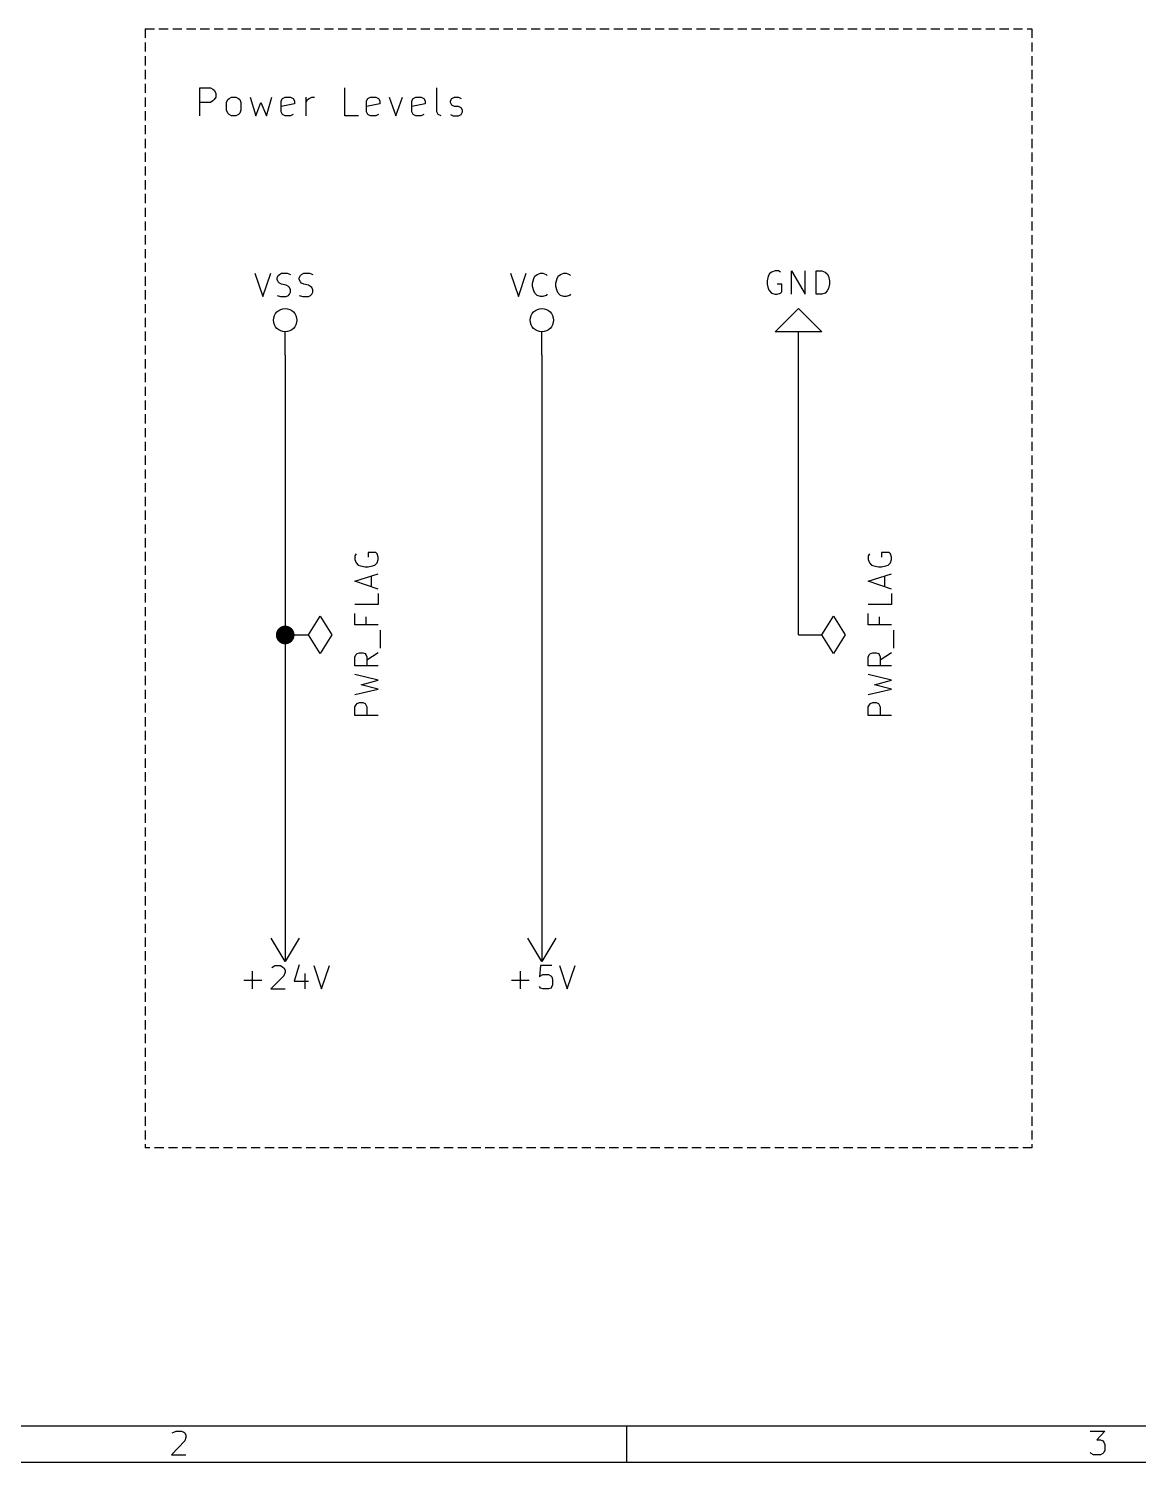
# Model space of a CAD drawing. Extents: x 10 to 287, y -200 to -10.
# Drawn here: x 77.5 to 137.9, y -200 to -121.9 of the extents above; entities that cross this region are included whole.
import ezdxf

# ---------------------------------------------------------------- set-up
doc = ezdxf.new("R2010")
doc.units = 0
doc.header["$MEASUREMENT"] = 0
doc.linetypes.add('DASHED', pattern=[0.75, 0.5, -0.25])
for name, color, linetype in [('BLUE3', 171, 'CONTINUOUS'), ('CYAN2', 4, 'CONTINUOUS'), ('GREEN2', 3, 'CONTINUOUS'), ('RED2', 1, 'CONTINUOUS')]:
    doc.layers.add(name, color=color, linetype=linetype)

msp = doc.modelspace()

# ---------------------------------------------------------------- linework, layer by layer
at = {"layer": 'BLUE3', "linetype": 'DASHED'}
for p, q in [((83.82, -121.92), (83.82, -182.88)), ((83.82, -121.92), (132.08, -121.92)), ((132.08, -121.92), (132.08, -182.88)), ((132.08, -182.88), (83.82, -182.88))]:
    msp.add_line(p, q, dxfattribs=at)
at = {"layer": 'BLUE3', "linetype": 'CONTINUOUS'}
for p, q in [((86.7918, -126.67), (86.7918, -125.146)), ((86.7918, -125.146), (87.376, -125.146)), ((87.376, -125.146), (87.503, -125.222)), ((87.503, -125.222), (87.5792, -125.273)), ((87.5792, -125.273), (87.6554, -125.425)), ((87.6554, -125.654), (87.5792, -125.781)), ((87.6554, -125.425), (87.6554, -125.654)), ((88.392, -125.73), (88.519, -125.654)), ((88.519, -125.654), (88.7476, -125.654)), ((88.7476, -125.654), (88.9, -125.73)), ((89.535, -125.654), (89.8398, -126.67)), ((90.424, -126.67), (90.7034, -125.654)), ((91.2876, -125.73), (91.44, -125.654)), ((91.44, -125.654), (91.7194, -125.654)), ((91.7194, -125.654), (91.8718, -125.73)), ((92.583, -126.67), (92.583, -125.654)), ((92.7354, -125.73), (92.8878, -125.654)), ((92.8878, -125.654), (93.0402, -125.654)), ((94.6912, -126.67), (94.6912, -125.146)), ((95.9358, -125.73), (96.0882, -125.654)), ((96.0882, -125.654), (96.3676, -125.654)), ((96.3676, -125.654), (96.52, -125.73)), ((97.1042, -125.654), (97.4598, -126.67)), ((97.4598, -126.67), (97.8154, -125.654)), ((98.3996, -125.73), (98.552, -125.654)), ((98.552, -125.654), (98.8314, -125.654)), ((98.8314, -125.654), (98.9838, -125.73)), ((99.695, -126.441), (99.695, -125.146)), ((100.508, -125.73), (100.66, -125.654)), ((100.66, -125.654), (100.863, -125.654)), ((100.863, -125.654), (101.016, -125.73)), ((87.376, -125.933), (86.7918, -125.933)), ((87.503, -125.857), (87.376, -125.933)), ((87.5792, -125.781), (87.503, -125.857)), ((88.2396, -125.933), (88.3158, -125.781)), ((88.2396, -126.365), (88.2396, -125.933)), ((88.3158, -126.517), (88.2396, -126.365)), ((88.3158, -125.781), (88.392, -125.73)), ((88.9, -125.73), (88.9762, -125.781)), ((88.9762, -125.781), (89.027, -125.933)), ((89.027, -126.365), (88.9762, -126.517)), ((89.027, -125.933), (89.027, -126.365)), ((89.8398, -126.67), (90.1192, -125.933)), ((90.1192, -125.933), (90.424, -126.67)), ((91.2114, -125.857), (91.2876, -125.73)), ((91.2114, -126.441), (91.2114, -125.857)), ((91.948, -126.009), (91.2114, -126.162)), ((91.2876, -126.594), (91.2114, -126.441)), ((91.8718, -125.73), (91.948, -125.857)), ((91.948, -125.857), (91.948, -126.009)), ((92.583, -125.933), (92.6592, -125.781)), ((92.6592, -125.781), (92.7354, -125.73)), ((95.8596, -125.857), (95.9358, -125.73)), ((95.8596, -126.441), (95.8596, -125.857)), ((96.5962, -126.009), (95.8596, -126.162)), ((95.9358, -126.594), (95.8596, -126.441)), ((96.52, -125.73), (96.5962, -125.857)), ((96.5962, -125.857), (96.5962, -126.009)), ((98.3234, -125.857), (98.3996, -125.73)), ((98.3234, -126.441), (98.3234, -125.857)), ((99.06, -126.009), (98.3234, -126.162)), ((98.3996, -126.594), (98.3234, -126.441)), ((98.9838, -125.73), (99.06, -125.857)), ((99.06, -125.857), (99.06, -126.009)), ((99.7712, -126.594), (99.695, -126.441)), ((100.432, -125.857), (100.508, -125.73)), ((100.432, -125.933), (100.432, -125.857)), ((100.508, -126.086), (100.432, -125.933)), ((100.66, -126.162), (100.508, -126.086)), ((100.863, -126.162), (100.66, -126.162)), ((101.016, -126.238), (100.863, -126.162)), ((101.092, -126.365), (101.016, -126.238)), ((101.016, -126.594), (101.092, -126.441)), ((101.092, -126.441), (101.092, -126.365)), ((88.392, -126.594), (88.3158, -126.517)), ((88.519, -126.67), (88.392, -126.594)), ((88.7476, -126.67), (88.519, -126.67)), ((88.9, -126.594), (88.7476, -126.67)), ((88.9762, -126.517), (88.9, -126.594)), ((91.44, -126.67), (91.2876, -126.594)), ((91.7194, -126.67), (91.44, -126.67)), ((91.8718, -126.594), (91.7194, -126.67)), ((95.4278, -126.67), (94.6912, -126.67)), ((96.0882, -126.67), (95.9358, -126.594)), ((96.3676, -126.67), (96.0882, -126.67)), ((96.52, -126.594), (96.3676, -126.67)), ((98.552, -126.67), (98.3996, -126.594)), ((98.8314, -126.67), (98.552, -126.67)), ((98.9838, -126.594), (98.8314, -126.67)), ((99.9236, -126.67), (99.7712, -126.594)), ((100.432, -126.594), (100.584, -126.67)), ((100.584, -126.67), (100.863, -126.67)), ((100.863, -126.67), (101.016, -126.594))]:
    msp.add_line(p, q, dxfattribs=at)
at = {"layer": 'CYAN2', "linetype": 'CONTINUOUS'}
for p, q in [((89.789, -135.23), (90.2208, -136.5)), ((90.2208, -136.5), (90.6526, -135.23)), ((91.0082, -135.484), (91.059, -135.357)), ((91.0082, -135.585), (91.0082, -135.484)), ((91.059, -135.712), (91.0082, -135.585)), ((91.059, -135.357), (91.1352, -135.306)), ((91.1352, -135.788), (91.059, -135.712)), ((91.1352, -135.306), (91.2368, -135.23)), ((91.2368, -135.839), (91.1352, -135.788)), ((91.2368, -135.23), (91.5416, -135.23)), ((91.4908, -135.89), (91.2368, -135.839)), ((91.5416, -135.23), (91.7194, -135.306)), ((92.202, -135.484), (92.2782, -135.357)), ((92.202, -135.585), (92.202, -135.484)), ((92.2782, -135.712), (92.202, -135.585)), ((92.2782, -135.357), (92.329, -135.306)), ((92.329, -135.788), (92.2782, -135.712)), ((92.329, -135.306), (92.456, -135.23)), ((92.456, -135.839), (92.329, -135.788)), ((92.456, -135.23), (92.7608, -135.23)), ((92.71, -135.89), (92.456, -135.839)), ((92.7608, -135.23), (92.9386, -135.306)), ((103.708, -135.23), (104.14, -136.5)), ((104.14, -136.5), (104.546, -135.23)), ((104.902, -135.788), (104.978, -135.534)), ((104.902, -135.966), (104.902, -135.788)), ((104.978, -135.534), (105.029, -135.407)), ((105.029, -135.407), (105.156, -135.306)), ((105.156, -135.306), (105.334, -135.23)), ((105.334, -135.23), (105.461, -135.23)), ((105.461, -135.23), (105.639, -135.306)), ((105.639, -135.306), (105.689, -135.357)), ((106.172, -135.788), (106.248, -135.534)), ((106.172, -135.966), (106.172, -135.788)), ((106.248, -135.534), (106.299, -135.407)), ((106.299, -135.407), (106.426, -135.306)), ((106.426, -135.306), (106.604, -135.23)), ((106.604, -135.23), (106.731, -135.23)), ((106.731, -135.23), (106.909, -135.306)), ((106.909, -135.306), (106.959, -135.357)), ((117.729, -135.407), (117.678, -135.661)), ((117.678, -135.661), (117.678, -135.839)), ((117.678, -135.839), (117.729, -136.068)), ((117.805, -135.28), (117.729, -135.407)), ((117.907, -135.179), (117.805, -135.28)), ((118.11, -135.103), (117.907, -135.179)), ((118.288, -135.103), (118.11, -135.103)), ((118.466, -135.839), (118.212, -135.839)), ((118.389, -135.179), (118.288, -135.103)), ((118.466, -136.246), (118.466, -135.839)), ((118.999, -136.373), (118.999, -135.103)), ((118.999, -135.103), (119.736, -136.373)), ((119.736, -136.373), (119.736, -135.103)), ((120.345, -136.373), (120.345, -135.103)), ((120.345, -135.103), (120.65, -135.103)), ((120.65, -135.103), (120.828, -135.179)), ((120.828, -135.179), (120.929, -135.28)), ((120.929, -135.28), (121.006, -135.407)), ((121.006, -135.407), (121.056, -135.661)), ((121.056, -135.839), (121.006, -136.068)), ((121.056, -135.661), (121.056, -135.839)), ((91.0082, -136.449), (91.186, -136.5)), ((91.186, -136.5), (91.4908, -136.5)), ((91.6178, -135.966), (91.4908, -135.89)), ((91.4908, -136.5), (91.6178, -136.449)), ((91.6686, -136.017), (91.6178, -135.966)), ((91.6178, -136.449), (91.6686, -136.373)), ((91.7194, -136.144), (91.6686, -136.017)), ((91.6686, -136.373), (91.7194, -136.271)), ((91.7194, -136.271), (91.7194, -136.144)), ((92.202, -136.449), (92.4052, -136.5)), ((92.4052, -136.5), (92.71, -136.5)), ((92.8116, -135.966), (92.71, -135.89)), ((92.71, -136.5), (92.8116, -136.449)), ((92.8878, -136.017), (92.8116, -135.966)), ((92.8116, -136.449), (92.8878, -136.373)), ((92.9386, -136.144), (92.8878, -136.017)), ((92.8878, -136.373), (92.9386, -136.271)), ((92.9386, -136.271), (92.9386, -136.144)), ((104.978, -136.195), (104.902, -135.966)), ((105.029, -136.322), (104.978, -136.195)), ((105.156, -136.449), (105.029, -136.322)), ((105.334, -136.5), (105.156, -136.449)), ((105.461, -136.5), (105.334, -136.5)), ((105.639, -136.449), (105.461, -136.5)), ((105.689, -136.373), (105.639, -136.449)), ((106.248, -136.195), (106.172, -135.966)), ((106.299, -136.322), (106.248, -136.195)), ((106.426, -136.449), (106.299, -136.322)), ((106.604, -136.5), (106.426, -136.449)), ((106.731, -136.5), (106.604, -136.5)), ((106.909, -136.449), (106.731, -136.5)), ((106.959, -136.373), (106.909, -136.449)), ((117.729, -136.068), (117.805, -136.195)), ((117.805, -136.195), (117.907, -136.322)), ((117.907, -136.322), (118.11, -136.373)), ((118.11, -136.373), (118.212, -136.373)), ((118.212, -136.373), (118.389, -136.322)), ((118.389, -136.322), (118.466, -136.246)), ((120.65, -136.373), (120.345, -136.373)), ((120.828, -136.322), (120.65, -136.373)), ((120.929, -136.195), (120.828, -136.322)), ((121.006, -136.068), (120.929, -136.195)), ((95.3008, -150.52), (95.2246, -150.622)), ((95.2246, -150.622), (95.2246, -150.825)), ((96.3676, -150.444), (95.9612, -150.444)), ((95.9612, -150.444), (95.9612, -150.698)), ((96.4438, -150.52), (96.3676, -150.444)), ((96.4946, -150.698), (96.4438, -150.52)), ((123.241, -150.52), (123.165, -150.622)), ((123.165, -150.622), (123.165, -150.825)), ((124.308, -150.444), (123.901, -150.444)), ((123.901, -150.444), (123.901, -150.698)), ((124.384, -150.52), (124.308, -150.444)), ((124.435, -150.698), (124.384, -150.52)), ((95.2246, -150.825), (95.3008, -151.003)), ((95.3008, -151.003), (95.4024, -151.13)), ((95.4024, -151.13), (95.5294, -151.181)), ((95.5294, -151.181), (95.7834, -151.232)), ((95.7834, -151.232), (95.9612, -151.232)), ((95.9612, -151.232), (96.1898, -151.181)), ((96.1898, -151.181), (96.3168, -151.13)), ((96.3168, -151.13), (96.4438, -151.003)), ((96.4438, -151.003), (96.4946, -150.825)), ((96.4946, -150.825), (96.4946, -150.698)), ((123.165, -150.825), (123.241, -151.003)), ((123.241, -151.003), (123.342, -151.13)), ((123.342, -151.13), (123.469, -151.181)), ((123.469, -151.181), (123.723, -151.232)), ((123.723, -151.232), (123.901, -151.232)), ((123.901, -151.232), (124.13, -151.181)), ((124.13, -151.181), (124.257, -151.13)), ((124.257, -151.13), (124.384, -151.003)), ((124.384, -151.003), (124.435, -150.825)), ((124.435, -150.825), (124.435, -150.698)), ((95.2246, -152.019), (96.4946, -151.613)), ((96.4946, -152.451), (95.2246, -152.019)), ((96.139, -152.324), (96.139, -151.714)), ((123.165, -152.019), (124.435, -151.613)), ((124.435, -152.451), (123.165, -152.019)), ((124.079, -152.324), (124.079, -151.714)), ((96.4946, -152.679), (96.4946, -153.289)), ((124.435, -152.679), (124.435, -153.289)), ((96.4946, -153.289), (95.2246, -153.289)), ((95.2246, -154.381), (95.2246, -153.772)), ((124.435, -153.289), (123.165, -153.289)), ((123.165, -154.381), (123.165, -153.772)), ((96.4946, -154.381), (95.2246, -154.381)), ((95.8342, -153.949), (95.8342, -154.381)), ((124.435, -154.381), (123.165, -154.381)), ((123.774, -153.949), (123.774, -154.381)), ((96.6216, -155.651), (96.6216, -154.686)), ((124.562, -155.651), (124.562, -154.686)), ((95.2246, -156.134), (95.3008, -156.007)), ((95.2246, -156.616), (95.2246, -156.134)), ((95.3008, -156.007), (95.3516, -155.956)), ((95.3516, -155.956), (95.4786, -155.905)), ((95.4786, -155.905), (95.6564, -155.905)), ((95.6564, -155.905), (95.7834, -155.956)), ((95.7834, -155.956), (95.8342, -156.007)), ((95.8342, -156.007), (95.885, -156.134)), ((96.4946, -155.905), (95.885, -156.312)), ((95.885, -156.134), (95.885, -156.616)), ((123.165, -156.134), (123.241, -156.007)), ((123.165, -156.616), (123.165, -156.134)), ((123.241, -156.007), (123.292, -155.956)), ((123.292, -155.956), (123.419, -155.905)), ((123.419, -155.905), (123.596, -155.905)), ((123.596, -155.905), (123.723, -155.956)), ((123.723, -155.956), (123.774, -156.007)), ((123.774, -156.007), (123.825, -156.134)), ((124.435, -155.905), (123.825, -156.312)), ((123.825, -156.134), (123.825, -156.616)), ((96.4946, -156.616), (95.2246, -156.616)), ((124.435, -156.616), (123.165, -156.616)), ((96.4946, -157.404), (95.2246, -157.099)), ((95.5802, -157.658), (96.4946, -157.404)), ((96.4946, -157.886), (95.5802, -157.658)), ((124.435, -157.404), (123.165, -157.099)), ((123.52, -157.658), (124.435, -157.404)), ((124.435, -157.886), (123.52, -157.658)), ((95.2246, -158.191), (96.4946, -157.886)), ((123.165, -158.191), (124.435, -157.886)), ((95.2246, -158.852), (95.3008, -158.75)), ((95.2246, -159.334), (95.2246, -158.852)), ((95.3008, -158.75), (95.3516, -158.674)), ((95.3516, -158.674), (95.4786, -158.623)), ((95.4786, -158.623), (95.6564, -158.623)), ((95.6564, -158.623), (95.7834, -158.674)), ((95.7834, -158.674), (95.8342, -158.75)), ((95.8342, -158.75), (95.885, -158.852)), ((95.885, -158.852), (95.885, -159.334)), ((123.165, -158.852), (123.241, -158.75)), ((123.165, -159.334), (123.165, -158.852)), ((123.241, -158.75), (123.292, -158.674)), ((123.292, -158.674), (123.419, -158.623)), ((123.419, -158.623), (123.596, -158.623)), ((123.596, -158.623), (123.723, -158.674)), ((123.723, -158.674), (123.774, -158.75)), ((123.774, -158.75), (123.825, -158.852)), ((123.825, -158.852), (123.825, -159.334)), ((96.4946, -159.334), (95.2246, -159.334)), ((124.435, -159.334), (123.165, -159.334)), ((89.662, -174.219), (89.662, -173.253)), ((90.7034, -173.076), (90.7542, -173.025)), ((90.7542, -173.025), (90.8812, -172.949)), ((90.8812, -172.949), (91.186, -172.949)), ((91.186, -172.949), (91.313, -173.025)), ((91.313, -173.025), (91.3638, -173.076)), ((91.3638, -173.076), (91.44, -173.203)), ((91.44, -173.304), (91.3638, -173.507)), ((91.44, -173.203), (91.44, -173.304)), ((92.202, -172.898), (91.9226, -173.787)), ((92.9894, -172.949), (93.4212, -174.219)), ((93.4212, -174.219), (93.853, -172.949)), ((104.242, -174.219), (104.242, -173.253)), ((105.334, -172.949), (105.283, -173.558)), ((105.943, -172.949), (105.334, -172.949)), ((106.375, -172.949), (106.782, -174.219)), ((106.782, -174.219), (107.213, -172.949)), ((89.1794, -173.736), (90.17, -173.736)), ((91.3638, -173.507), (90.6526, -174.219)), ((91.9226, -173.787), (92.71, -173.787)), ((92.5068, -173.38), (92.5068, -174.219)), ((103.759, -173.736), (104.724, -173.736)), ((105.283, -173.558), (105.334, -173.507)), ((105.334, -174.168), (105.283, -174.092)), ((105.334, -173.507), (105.461, -173.431)), ((105.461, -173.431), (105.766, -173.431)), ((105.766, -173.431), (105.893, -173.507)), ((105.893, -173.507), (105.943, -173.558)), ((105.943, -174.092), (105.893, -174.168)), ((105.943, -173.558), (105.994, -173.685)), ((105.994, -173.99), (105.943, -174.092)), ((105.994, -173.685), (105.994, -173.99)), ((90.6526, -174.219), (91.44, -174.219)), ((105.461, -174.219), (105.334, -174.168)), ((105.766, -174.219), (105.461, -174.219)), ((105.893, -174.168), (105.766, -174.219))]:
    msp.add_line(p, q, dxfattribs=at)
at = {"layer": 'GREEN2', "linetype": 'CONTINUOUS'}
for p, q in [((91.44, -139.7), (91.44, -154.94)), ((105.41, -139.7), (105.41, -170.18)), ((119.38, -154.94), (119.38, -139.7)), ((91.44, -154.94), (91.44, -170.18))]:
    msp.add_line(p, q, dxfattribs=at)
at = {"layer": 'GREEN2', "const_width": 0.508}
msp.add_lwpolyline([(91.186, -154.94, 1), (91.694, -154.94, 1)], format="xyb", close=True, dxfattribs=at)
at = {"layer": 'RED2', "linetype": 'CONTINUOUS'}
for p, q in [((118.11, -138.43), (119.38, -137.16)), ((119.38, -137.16), (120.65, -138.43)), ((91.44, -139.7), (91.44, -138.43)), ((105.41, -139.7), (105.41, -138.43)), ((119.38, -138.43), (118.11, -138.43)), ((119.38, -139.7), (119.38, -138.43)), ((120.65, -138.43), (119.38, -138.43)), ((92.71, -154.94), (93.345, -153.924)), ((93.345, -153.924), (93.98, -154.94)), ((120.65, -154.94), (121.285, -153.924)), ((121.285, -153.924), (121.92, -154.94)), ((91.44, -154.94), (92.71, -154.94)), ((93.345, -155.956), (92.71, -154.94)), ((93.98, -154.94), (93.345, -155.956)), ((119.38, -154.94), (120.65, -154.94)), ((121.285, -155.956), (120.65, -154.94)), ((121.92, -154.94), (121.285, -155.956)), ((91.44, -170.18), (91.44, -172.72)), ((105.41, -170.18), (105.41, -172.72)), ((91.44, -172.72), (90.678, -171.45)), ((92.202, -171.45), (91.44, -172.72)), ((105.41, -172.72), (104.648, -171.45)), ((106.172, -171.45), (105.41, -172.72)), ((11.9888, -198.018), (285.013, -198.018)), ((85.3694, -198.349), (85.4964, -198.298)), ((85.4964, -198.298), (85.8012, -198.298)), ((85.8012, -198.298), (85.9282, -198.349)), ((110.007, -198.018), (110.007, -200)), ((135.255, -198.298), (136.042, -198.298)), ((136.042, -198.298), (135.611, -198.78)), ((85.979, -198.831), (85.2424, -199.593)), ((85.2932, -198.399), (85.3694, -198.349)), ((85.9282, -198.349), (85.979, -198.399)), ((85.979, -198.399), (86.0298, -198.526)), ((86.0298, -198.653), (85.979, -198.831)), ((86.0298, -198.526), (86.0298, -198.653)), ((135.611, -198.78), (135.814, -198.78)), ((135.814, -198.78), (135.941, -198.831)), ((135.941, -198.831), (135.992, -198.907)), ((135.992, -198.907), (136.042, -199.034)), ((136.042, -199.034), (136.042, -199.339)), ((85.2424, -199.593), (86.0298, -199.593)), ((135.306, -199.517), (135.255, -199.466)), ((135.433, -199.593), (135.306, -199.517)), ((135.814, -199.593), (135.433, -199.593)), ((135.941, -199.517), (135.814, -199.593)), ((135.992, -199.466), (135.941, -199.517)), ((136.042, -199.339), (135.992, -199.466)), ((10.0076, -200), (286.995, -200))]:
    msp.add_line(p, q, dxfattribs=at)
at = {"layer": 'RED2'}
for centre in [(91.44, -137.795), (105.41, -137.795)]:
    msp.add_circle(centre, 0.635, dxfattribs=at)

doc.saveas('drawing.dxf')
